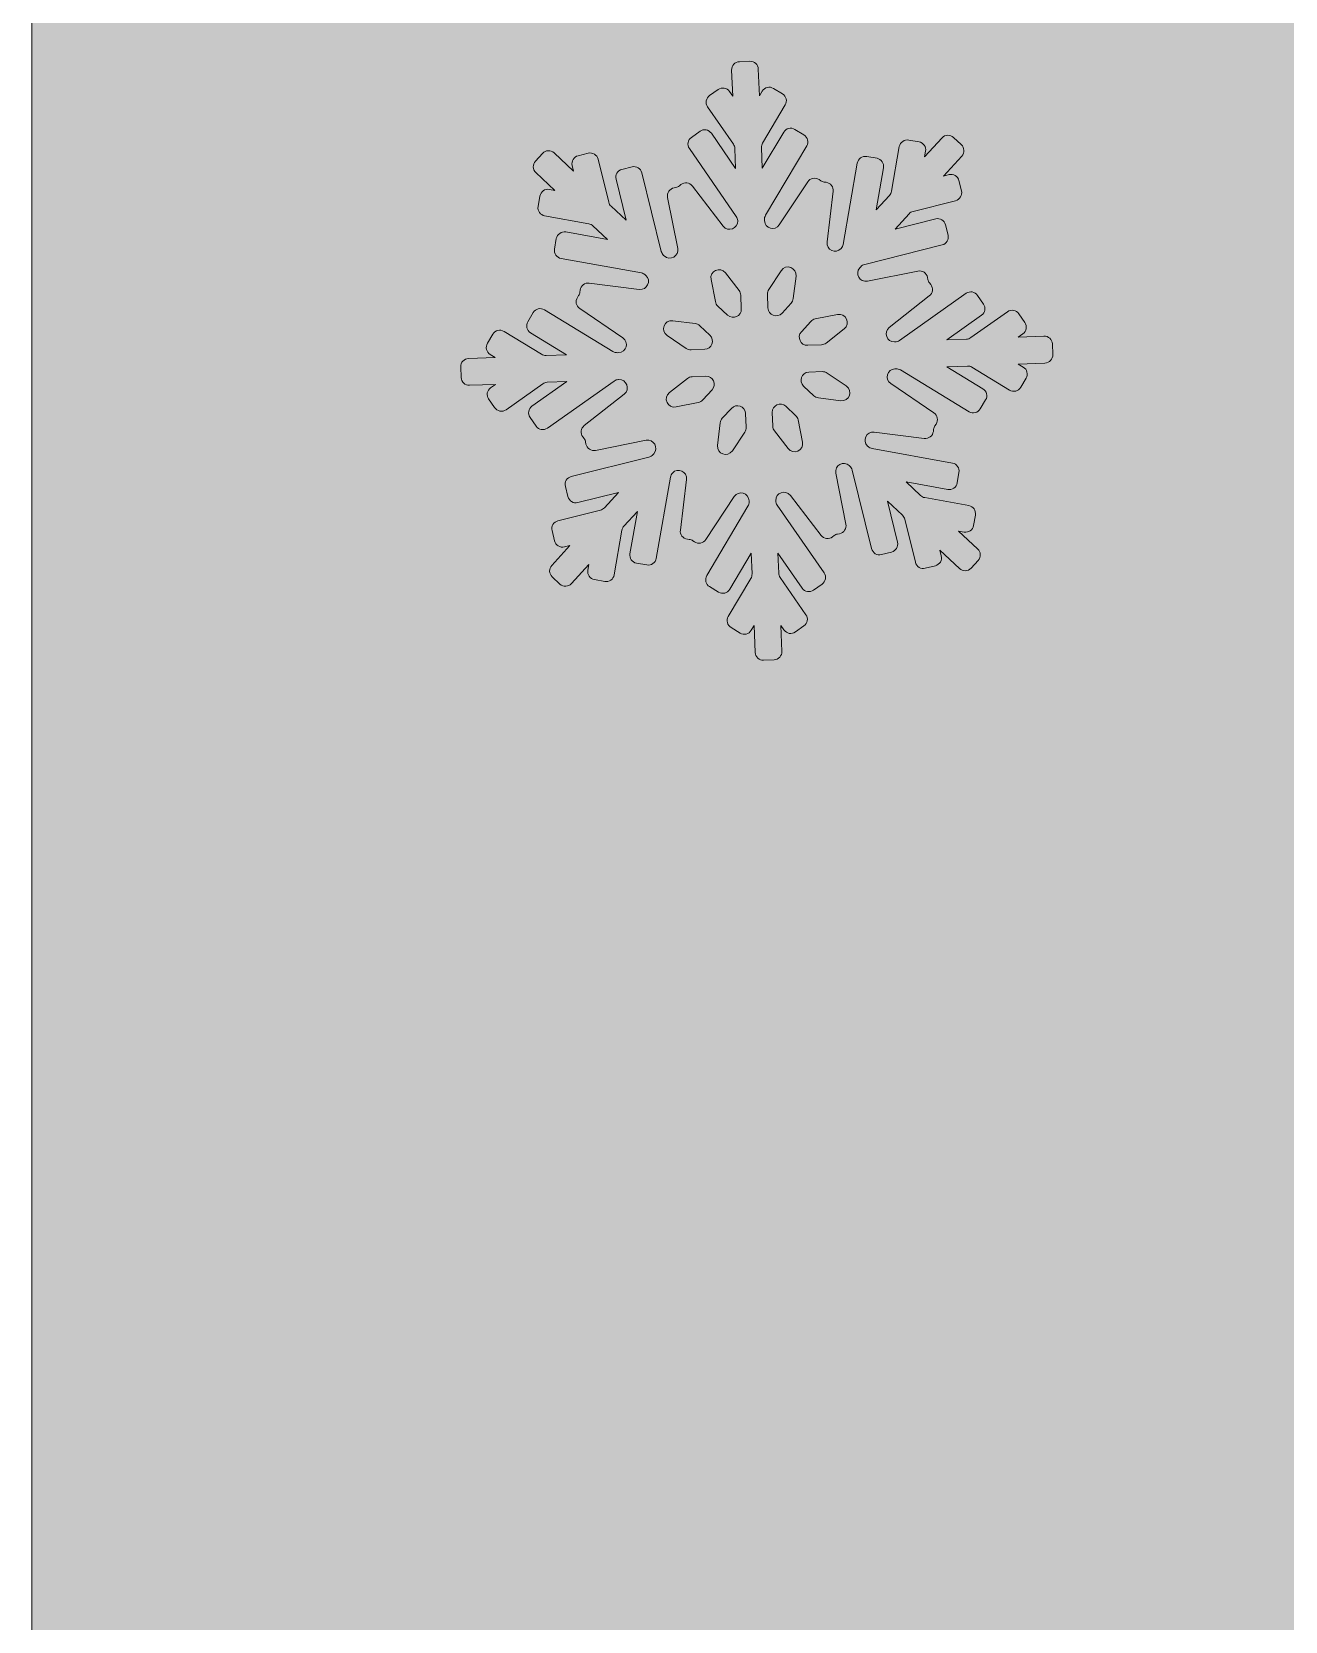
# Model space of a CAD drawing. Header units: millimetres. Extents: x 23 to 212, y -113 to -9.
# Drawn here: x 132.99 to 155.08, y -60.53 to -32.51 of the extents above; entities that cross this region are included whole.
import ezdxf

# ---------------------------------------------------------------- set-up
doc = ezdxf.new("R2010")
doc.units = ezdxf.units.MM
doc.header["$MEASUREMENT"] = 0
doc.layers.add('engraving', color=7, linetype='Continuous')
doc.layers.add('Layer 1', color=7, linetype='Continuous')

msp = doc.modelspace()

# ---------------------------------------------------------------- hatches: boundary and pattern name
at = {"layer": 'Layer 1'}
h = msp.add_hatch(color=2, dxfattribs=at)
h.dxf.hatch_style = 2
edge = h.paths.add_edge_path()
edge.add_spline(control_points=[(210.685, -79.288), (209.529, -76.47), (207.704, -73.987), (205.211, -71.837), (202.717, -69.689), (199.483, -68.006), (195.51, -66.789), (200.456, -65.005), (204.086, -62.492), (206.397, -59.247), (208.708, -56.004), (209.863, -52.435), (209.863, -48.543), (209.863, -41.326), (206.457, -35.852), (199.645, -32.121), (194.6, -29.33), (188.336, -27.699), (180.863, -27.224), (180.863, -27.224), (180.863, -24.792), (180.863, -24.792), (180.863, -22.224), (178.859, -20.106), (176.338, -19.914), (177.843, -18.799), (178.823, -17.016), (178.823, -14.999), (178.823, -11.618), (176.082, -8.878), (172.702, -8.878), (169.321, -8.878), (166.581, -11.618), (166.581, -14.999), (166.581, -17.016), (167.561, -18.799), (169.066, -19.914), (166.545, -20.106), (164.541, -22.224), (164.541, -24.792), (164.541, -24.792), (164.541, -27.073), (164.541, -27.073), (164.541, -27.073), (132.986, -27.073), (132.986, -27.073), (132.986, -27.073), (132.986, -112.222), (132.986, -112.222), (132.986, -112.222), (178.176, -112.222), (178.176, -112.222), (184.298, -112.222), (189.965, -111.381), (195.175, -109.698), (200.385, -108.016), (204.612, -105.33), (207.856, -101.639), (210.897, -98.112), (212.418, -93.672), (212.418, -88.32), (212.418, -85.117), (211.84, -82.107), (210.685, -79.288)], knot_values=[0, 0, 0, 0, 1, 1, 1, 2, 2, 2, 3, 3, 3, 4, 4, 4, 5, 5, 5, 6, 6, 6, 7, 7, 7, 8, 8, 8, 9, 9, 9, 10, 10, 10, 11, 11, 11, 12, 12, 12, 13, 13, 13, 14, 14, 14, 15, 15, 15, 16, 16, 16, 17, 17, 17, 18, 18, 18, 19, 19, 19, 20, 20, 20, 21, 21, 21, 21], degree=3, periodic=1)
edge = h.paths.add_edge_path()
edge.add_spline(control_points=[(168.894, -14.999), (168.894, -12.899), (170.602, -11.191), (172.702, -11.191), (174.801, -11.191), (176.509, -12.899), (176.509, -14.999), (176.509, -17.098), (174.801, -18.806), (172.702, -18.806), (170.602, -18.806), (168.894, -17.098), (168.894, -14.999)], knot_values=[0, 0, 0, 0, 1, 1, 1, 2, 2, 2, 3, 3, 3, 4, 4, 4, 4], degree=3, periodic=1)
edge = h.paths.add_edge_path()
edge.add_spline(control_points=[(161.024, -47.692), (161.024, -47.692), (174.526, -47.692), (174.526, -47.692), (178.824, -48.097), (180.973, -50.084), (180.973, -53.652), (180.649, -57.788), (178.5, -59.855), (174.526, -59.855), (174.526, -59.855), (161.024, -59.855), (161.024, -59.855), (161.024, -59.855), (161.024, -47.692), (161.024, -47.692)], knot_values=[0, 0, 0, 0, 1, 1, 1, 2, 2, 2, 3, 3, 3, 4, 4, 4, 5, 5, 5, 5], degree=3, periodic=1)
edge = h.paths.add_edge_path()
edge.add_spline(control_points=[(180.791, -89.643), (179.21, -90.911), (177.121, -91.543), (174.526, -91.543), (174.526, -91.543), (161.024, -91.543), (161.024, -91.543), (161.024, -91.543), (161.024, -78.893), (161.024, -78.893), (161.024, -78.893), (174.526, -78.893), (174.526, -78.893), (180.283, -78.893), (183.163, -80.804), (183.163, -84.626), (183.163, -86.703), (182.372, -88.376), (180.791, -89.643)], knot_values=[0, 0, 0, 0, 1, 1, 1, 2, 2, 2, 3, 3, 3, 4, 4, 4, 5, 5, 5, 6, 6, 6, 6], degree=3, periodic=1)

# ---------------------------------------------------------------- linework, layer by layer
at = {"layer": 'engraving', "lineweight": 0}
for points, knots in [([(150.976, -38.014), (150.973, -37.935), (150.907, -37.873), (150.828, -37.876), (150.828, -37.876), (150.372, -37.894), (150.372, -37.894), (150.372, -37.894), (150.456, -37.834), (150.456, -37.834), (150.52, -37.789), (150.536, -37.701), (150.491, -37.636), (150.491, -37.636), (150.385, -37.482), (150.385, -37.482), (150.34, -37.417), (150.25, -37.401), (150.185, -37.447), (150.185, -37.447), (149.538, -37.903), (149.538, -37.903), (149.516, -37.919), (149.489, -37.928), (149.461, -37.929), (149.461, -37.929), (149.113, -37.943), (149.113, -37.943), (149.113, -37.943), (149.727, -37.509), (149.727, -37.509), (149.792, -37.463), (149.807, -37.375), (149.763, -37.31), (149.763, -37.31), (149.656, -37.157), (149.656, -37.157), (149.611, -37.091), (149.521, -37.075), (149.456, -37.121), (149.456, -37.121), (148.28, -37.952), (148.28, -37.952), (148.257, -37.968), (148.23, -37.977), (148.203, -37.978), (148.203, -37.978), (148.196, -37.978), (148.196, -37.978), (148.057, -37.984), (147.992, -37.809), (148.101, -37.723), (148.101, -37.723), (148.807, -37.167), (148.807, -37.167), (148.869, -37.118), (148.88, -37.029), (148.832, -36.967), (148.832, -36.967), (148.809, -36.938), (148.809, -36.938), (148.796, -36.92), (148.787, -36.9), (148.782, -36.878), (148.782, -36.878), (148.775, -36.842), (148.775, -36.842), (148.76, -36.764), (148.684, -36.714), (148.607, -36.729), (148.607, -36.729), (147.716, -36.907), (147.716, -36.907), (147.58, -36.934), (147.489, -36.772), (147.582, -36.67), (147.582, -36.67), (147.597, -36.653), (147.597, -36.653), (147.616, -36.633), (147.64, -36.618), (147.668, -36.611), (147.668, -36.611), (149.034, -36.268), (149.034, -36.268), (149.111, -36.249), (149.157, -36.172), (149.138, -36.095), (149.138, -36.095), (149.093, -35.913), (149.093, -35.913), (149.074, -35.836), (148.996, -35.789), (148.919, -35.809), (148.919, -35.809), (148.204, -35.988), (148.204, -35.988), (148.204, -35.988), (148.45, -35.718), (148.45, -35.718), (148.469, -35.697), (148.494, -35.683), (148.521, -35.676), (148.521, -35.676), (149.27, -35.488), (149.27, -35.488), (149.347, -35.469), (149.393, -35.391), (149.374, -35.314), (149.374, -35.314), (149.329, -35.133), (149.329, -35.133), (149.31, -35.056), (149.232, -35.009), (149.155, -35.028), (149.155, -35.028), (149.058, -35.053), (149.058, -35.053), (149.058, -35.053), (149.378, -34.701), (149.378, -34.701), (149.431, -34.643), (149.428, -34.553), (149.37, -34.5), (149.37, -34.5), (149.235, -34.373), (149.235, -34.373), (149.176, -34.318), (149.085, -34.322), (149.031, -34.381), (149.031, -34.381), (148.724, -34.717), (148.724, -34.717), (148.724, -34.717), (148.742, -34.616), (148.742, -34.616), (148.755, -34.539), (148.704, -34.465), (148.626, -34.451), (148.626, -34.451), (148.445, -34.418), (148.445, -34.418), (148.367, -34.404), (148.292, -34.456), (148.278, -34.535), (148.278, -34.535), (148.141, -35.323), (148.141, -35.323), (148.136, -35.35), (148.124, -35.375), (148.106, -35.395), (148.106, -35.395), (147.871, -35.652), (147.871, -35.652), (147.871, -35.652), (148, -34.907), (148, -34.907), (148.014, -34.829), (147.962, -34.755), (147.885, -34.741), (147.885, -34.741), (147.704, -34.709), (147.704, -34.709), (147.625, -34.695), (147.551, -34.747), (147.537, -34.825), (147.537, -34.825), (147.287, -36.258), (147.287, -36.258), (147.283, -36.285), (147.271, -36.31), (147.252, -36.33), (147.252, -36.33), (147.252, -36.33), (147.252, -36.33), (147.158, -36.433), (146.987, -36.355), (147.004, -36.216), (147.004, -36.216), (147.113, -35.323), (147.113, -35.323), (147.122, -35.245), (147.067, -35.174), (146.988, -35.164), (146.988, -35.164), (146.954, -35.16), (146.954, -35.16), (146.932, -35.157), (146.91, -35.149), (146.892, -35.136), (146.892, -35.136), (146.863, -35.117), (146.863, -35.117), (146.797, -35.072), (146.707, -35.09), (146.663, -35.156), (146.663, -35.156), (146.163, -35.913), (146.163, -35.913), (146.087, -36.029), (145.906, -35.979), (145.901, -35.84), (145.901, -35.84), (145.9, -35.824), (145.9, -35.824), (145.899, -35.797), (145.906, -35.769), (145.92, -35.746), (145.92, -35.746), (146.645, -34.523), (146.645, -34.523), (146.685, -34.455), (146.664, -34.368), (146.597, -34.327), (146.597, -34.327), (146.439, -34.231), (146.439, -34.231), (146.37, -34.189), (146.281, -34.211), (146.241, -34.28), (146.241, -34.28), (145.863, -34.916), (145.863, -34.916), (145.863, -34.916), (145.848, -34.55), (145.848, -34.55), (145.847, -34.523), (145.854, -34.495), (145.868, -34.471), (145.868, -34.471), (146.266, -33.8), (146.266, -33.8), (146.307, -33.733), (146.285, -33.646), (146.218, -33.605), (146.218, -33.605), (146.06, -33.509), (146.06, -33.509), (145.991, -33.467), (145.902, -33.489), (145.862, -33.558), (145.862, -33.558), (145.812, -33.642), (145.812, -33.642), (145.812, -33.642), (145.792, -33.167), (145.792, -33.167), (145.789, -33.088), (145.723, -33.027), (145.644, -33.03), (145.644, -33.03), (145.46, -33.037), (145.46, -33.037), (145.381, -33.04), (145.319, -33.107), (145.322, -33.186), (145.322, -33.186), (145.341, -33.644), (145.341, -33.644), (145.341, -33.644), (145.285, -33.563), (145.285, -33.563), (145.24, -33.498), (145.15, -33.482), (145.084, -33.528), (145.084, -33.528), (144.934, -33.635), (144.934, -33.635), (144.869, -33.68), (144.854, -33.768), (144.898, -33.833), (144.898, -33.833), (145.353, -34.491), (145.353, -34.491), (145.368, -34.513), (145.377, -34.539), (145.378, -34.566), (145.378, -34.566), (145.392, -34.918), (145.392, -34.918), (145.392, -34.918), (144.965, -34.3), (144.965, -34.3), (144.92, -34.234), (144.83, -34.218), (144.765, -34.264), (144.765, -34.264), (144.614, -34.371), (144.614, -34.371), (144.549, -34.416), (144.534, -34.505), (144.578, -34.569), (144.578, -34.569), (145.404, -35.765), (145.404, -35.765), (145.42, -35.787), (145.429, -35.813), (145.43, -35.84), (145.43, -35.84), (145.43, -35.843), (145.43, -35.843), (145.435, -35.982), (145.258, -36.047), (145.173, -35.936), (145.173, -35.936), (144.63, -35.231), (144.63, -35.231), (144.581, -35.167), (144.49, -35.156), (144.428, -35.205), (144.428, -35.205), (144.401, -35.226), (144.401, -35.226), (144.383, -35.24), (144.363, -35.25), (144.34, -35.254), (144.34, -35.254), (144.307, -35.261), (144.307, -35.261), (144.229, -35.277), (144.179, -35.352), (144.194, -35.429), (144.194, -35.429), (144.372, -36.328), (144.372, -36.328), (144.398, -36.465), (144.235, -36.556), (144.133, -36.461), (144.133, -36.461), (144.124, -36.453), (144.124, -36.453), (144.104, -36.434), (144.09, -36.409), (144.083, -36.382), (144.083, -36.382), (143.74, -34.997), (143.74, -34.997), (143.721, -34.92), (143.643, -34.873), (143.566, -34.892), (143.566, -34.892), (143.388, -34.937), (143.388, -34.937), (143.311, -34.956), (143.265, -35.034), (143.284, -35.11), (143.284, -35.11), (143.463, -35.834), (143.463, -35.834), (143.463, -35.834), (143.198, -35.586), (143.198, -35.586), (143.177, -35.567), (143.163, -35.543), (143.156, -35.516), (143.156, -35.516), (142.968, -34.756), (142.968, -34.756), (142.949, -34.679), (142.871, -34.632), (142.794, -34.651), (142.794, -34.651), (142.616, -34.696), (142.616, -34.696), (142.539, -34.715), (142.493, -34.793), (142.512, -34.869), (142.512, -34.869), (142.536, -34.968), (142.536, -34.968), (142.536, -34.968), (142.192, -34.646), (142.192, -34.646), (142.134, -34.592), (142.042, -34.595), (141.988, -34.654), (141.988, -34.654), (141.863, -34.791), (141.863, -34.791), (141.81, -34.849), (141.814, -34.939), (141.871, -34.992), (141.871, -34.992), (142.208, -35.307), (142.208, -35.307), (142.208, -35.307), (142.11, -35.289), (142.11, -35.289), (142.031, -35.275), (141.957, -35.327), (141.943, -35.406), (141.943, -35.406), (141.911, -35.59), (141.911, -35.59), (141.897, -35.667), (141.949, -35.741), (142.026, -35.755), (142.026, -35.755), (142.805, -35.896), (142.805, -35.896), (142.832, -35.901), (142.857, -35.914), (142.877, -35.932), (142.877, -35.932), (143.135, -36.173), (143.135, -36.173), (143.135, -36.173), (142.399, -36.04), (142.399, -36.04), (142.32, -36.026), (142.246, -36.078), (142.232, -36.157), (142.232, -36.157), (142.2, -36.341), (142.2, -36.341), (142.186, -36.419), (142.238, -36.492), (142.316, -36.507), (142.316, -36.507), (143.731, -36.762), (143.731, -36.762), (143.758, -36.767), (143.783, -36.78), (143.804, -36.799), (143.804, -36.799), (143.81, -36.805), (143.81, -36.805), (143.912, -36.9), (143.832, -37.069), (143.694, -37.052), (143.694, -37.052), (142.812, -36.94), (142.812, -36.94), (142.734, -36.93), (142.662, -36.986), (142.652, -37.065), (142.652, -37.065), (142.648, -37.101), (142.648, -37.101), (142.645, -37.123), (142.637, -37.144), (142.625, -37.162), (142.625, -37.162), (142.605, -37.193), (142.605, -37.193), (142.562, -37.258), (142.579, -37.346), (142.644, -37.39), (142.644, -37.39), (143.404, -37.905), (143.404, -37.905), (143.518, -37.983), (143.467, -38.162), (143.329, -38.167), (143.329, -38.167), (143.311, -38.168), (143.311, -38.168), (143.283, -38.169), (143.255, -38.162), (143.231, -38.147), (143.231, -38.147), (142.023, -37.411), (142.023, -37.411), (141.955, -37.37), (141.866, -37.392), (141.825, -37.461), (141.825, -37.461), (141.73, -37.621), (141.73, -37.621), (141.69, -37.688), (141.712, -37.775), (141.779, -37.816), (141.779, -37.816), (142.414, -38.203), (142.414, -38.203), (142.414, -38.203), (142.052, -38.217), (142.052, -38.217), (142.024, -38.218), (141.996, -38.211), (141.972, -38.196), (141.972, -38.196), (141.31, -37.793), (141.31, -37.793), (141.242, -37.751), (141.153, -37.773), (141.112, -37.842), (141.112, -37.842), (141.018, -38.002), (141.018, -38.002), (140.978, -38.069), (140.999, -38.157), (141.066, -38.197), (141.066, -38.197), (141.155, -38.252), (141.155, -38.252), (141.155, -38.252), (140.684, -38.27), (140.684, -38.27), (140.605, -38.273), (140.543, -38.34), (140.546, -38.419), (140.546, -38.419), (140.554, -38.606), (140.554, -38.606), (140.557, -38.685), (140.624, -38.746), (140.703, -38.743), (140.703, -38.743), (141.159, -38.726), (141.159, -38.726), (141.159, -38.726), (141.074, -38.785), (141.074, -38.785), (141.01, -38.831), (140.994, -38.919), (141.039, -38.984), (141.039, -38.984), (141.145, -39.137), (141.145, -39.137), (141.19, -39.203), (141.28, -39.219), (141.346, -39.173), (141.346, -39.173), (141.992, -38.716), (141.992, -38.716), (142.014, -38.7), (142.041, -38.691), (142.069, -38.69), (142.069, -38.69), (142.418, -38.677), (142.418, -38.677), (142.418, -38.677), (141.803, -39.111), (141.803, -39.111), (141.739, -39.156), (141.723, -39.245), (141.768, -39.309), (141.768, -39.309), (141.874, -39.463), (141.874, -39.463), (141.919, -39.528), (142.009, -39.544), (142.074, -39.498), (142.074, -39.498), (143.251, -38.668), (143.251, -38.668), (143.273, -38.652), (143.3, -38.643), (143.328, -38.641), (143.328, -38.641), (143.335, -38.641), (143.335, -38.641), (143.473, -38.636), (143.538, -38.811), (143.429, -38.897), (143.429, -38.897), (142.723, -39.453), (142.723, -39.453), (142.662, -39.501), (142.65, -39.59), (142.698, -39.652), (142.698, -39.652), (142.721, -39.682), (142.721, -39.682), (142.734, -39.699), (142.744, -39.72), (142.748, -39.742), (142.748, -39.742), (142.755, -39.778), (142.755, -39.778), (142.77, -39.855), (142.846, -39.906), (142.924, -39.89), (142.924, -39.89), (143.815, -39.713), (143.815, -39.713), (143.95, -39.686), (144.042, -39.848), (143.948, -39.95), (143.948, -39.95), (143.934, -39.966), (143.934, -39.966), (143.915, -39.987), (143.89, -40.002), (143.863, -40.009), (143.863, -40.009), (142.496, -40.351), (142.496, -40.351), (142.42, -40.371), (142.373, -40.448), (142.392, -40.525), (142.392, -40.525), (142.437, -40.706), (142.437, -40.706), (142.456, -40.783), (142.534, -40.83), (142.611, -40.811), (142.611, -40.811), (143.326, -40.632), (143.326, -40.632), (143.326, -40.632), (143.08, -40.902), (143.08, -40.902), (143.061, -40.922), (143.036, -40.937), (143.009, -40.944), (143.009, -40.944), (142.26, -41.132), (142.26, -41.132), (142.184, -41.151), (142.137, -41.229), (142.156, -41.305), (142.156, -41.305), (142.201, -41.487), (142.201, -41.487), (142.22, -41.564), (142.298, -41.611), (142.375, -41.591), (142.375, -41.591), (142.473, -41.567), (142.473, -41.567), (142.473, -41.567), (142.152, -41.918), (142.152, -41.918), (142.099, -41.976), (142.102, -42.066), (142.16, -42.12), (142.16, -42.12), (142.295, -42.247), (142.295, -42.247), (142.354, -42.301), (142.445, -42.297), (142.499, -42.239), (142.499, -42.239), (142.806, -41.903), (142.806, -41.903), (142.806, -41.903), (142.788, -42.003), (142.788, -42.003), (142.775, -42.081), (142.826, -42.155), (142.904, -42.169), (142.904, -42.169), (143.085, -42.202), (143.085, -42.202), (143.163, -42.216), (143.238, -42.163), (143.252, -42.085), (143.252, -42.085), (143.389, -41.297), (143.389, -41.297), (143.394, -41.27), (143.406, -41.245), (143.424, -41.225), (143.424, -41.225), (143.66, -40.967), (143.66, -40.967), (143.66, -40.967), (143.53, -41.713), (143.53, -41.713), (143.516, -41.79), (143.568, -41.864), (143.645, -41.878), (143.645, -41.878), (143.827, -41.911), (143.827, -41.911), (143.905, -41.925), (143.98, -41.873), (143.993, -41.795), (143.993, -41.795), (144.243, -40.362), (144.243, -40.362), (144.247, -40.335), (144.26, -40.31), (144.278, -40.29), (144.278, -40.29), (144.278, -40.29), (144.278, -40.29), (144.372, -40.186), (144.543, -40.265), (144.526, -40.403), (144.526, -40.403), (144.418, -41.296), (144.418, -41.296), (144.408, -41.374), (144.464, -41.446), (144.542, -41.456), (144.542, -41.456), (144.576, -41.46), (144.576, -41.46), (144.598, -41.463), (144.62, -41.471), (144.638, -41.483), (144.638, -41.483), (144.667, -41.503), (144.667, -41.503), (144.733, -41.547), (144.823, -41.53), (144.867, -41.463), (144.867, -41.463), (145.367, -40.706), (145.367, -40.706), (145.444, -40.59), (145.624, -40.64), (145.63, -40.779), (145.63, -40.779), (145.63, -40.795), (145.63, -40.795), (145.631, -40.823), (145.624, -40.851), (145.61, -40.874), (145.61, -40.874), (144.885, -42.097), (144.885, -42.097), (144.845, -42.165), (144.867, -42.252), (144.934, -42.293), (144.934, -42.293), (145.092, -42.389), (145.092, -42.389), (145.16, -42.43), (145.249, -42.408), (145.289, -42.34), (145.289, -42.34), (145.667, -41.703), (145.667, -41.703), (145.667, -41.703), (145.682, -42.069), (145.682, -42.069), (145.683, -42.097), (145.676, -42.124), (145.662, -42.148), (145.662, -42.148), (145.264, -42.819), (145.264, -42.819), (145.224, -42.887), (145.246, -42.974), (145.313, -43.015), (145.313, -43.015), (145.471, -43.111), (145.471, -43.111), (145.539, -43.153), (145.628, -43.13), (145.668, -43.062), (145.668, -43.062), (145.718, -42.977), (145.718, -42.977), (145.718, -42.977), (145.738, -43.453), (145.738, -43.453), (145.741, -43.532), (145.807, -43.593), (145.886, -43.59), (145.886, -43.59), (146.07, -43.583), (146.07, -43.583), (146.149, -43.58), (146.211, -43.513), (146.208, -43.434), (146.208, -43.434), (146.189, -42.975), (146.189, -42.975), (146.189, -42.975), (146.245, -43.056), (146.245, -43.056), (146.291, -43.122), (146.381, -43.138), (146.446, -43.092), (146.446, -43.092), (146.597, -42.985), (146.597, -42.985), (146.661, -42.94), (146.677, -42.851), (146.632, -42.787), (146.632, -42.787), (146.177, -42.129), (146.177, -42.129), (146.162, -42.107), (146.153, -42.08), (146.152, -42.053), (146.152, -42.053), (146.138, -41.701), (146.138, -41.701), (146.138, -41.701), (146.565, -42.32), (146.565, -42.32), (146.61, -42.385), (146.701, -42.401), (146.766, -42.355), (146.766, -42.355), (146.917, -42.249), (146.917, -42.249), (146.981, -42.203), (146.996, -42.115), (146.952, -42.05), (146.952, -42.05), (146.126, -40.855), (146.126, -40.855), (146.11, -40.833), (146.102, -40.806), (146.101, -40.779), (146.101, -40.779), (146.1, -40.777), (146.1, -40.777), (146.095, -40.638), (146.272, -40.573), (146.357, -40.684), (146.357, -40.684), (146.9, -41.389), (146.9, -41.389), (146.949, -41.452), (147.04, -41.464), (147.102, -41.414), (147.102, -41.414), (147.129, -41.393), (147.129, -41.393), (147.147, -41.379), (147.168, -41.37), (147.19, -41.365), (147.19, -41.365), (147.224, -41.359), (147.224, -41.359), (147.301, -41.343), (147.351, -41.268), (147.336, -41.19), (147.336, -41.19), (147.159, -40.291), (147.159, -40.291), (147.132, -40.155), (147.296, -40.064), (147.397, -40.159), (147.397, -40.159), (147.406, -40.167), (147.406, -40.167), (147.426, -40.186), (147.441, -40.21), (147.447, -40.237), (147.447, -40.237), (147.79, -41.623), (147.79, -41.623), (147.809, -41.7), (147.887, -41.747), (147.964, -41.727), (147.964, -41.727), (148.142, -41.683), (148.142, -41.683), (148.219, -41.663), (148.265, -41.586), (148.246, -41.509), (148.246, -41.509), (148.067, -40.786), (148.067, -40.786), (148.067, -40.786), (148.333, -41.033), (148.333, -41.033), (148.353, -41.052), (148.367, -41.077), (148.374, -41.104), (148.374, -41.104), (148.562, -41.864), (148.562, -41.864), (148.581, -41.941), (148.659, -41.988), (148.736, -41.968), (148.736, -41.968), (148.914, -41.924), (148.914, -41.924), (148.991, -41.904), (149.037, -41.827), (149.018, -41.75), (149.018, -41.75), (148.994, -41.652), (148.994, -41.652), (148.994, -41.652), (149.338, -41.974), (149.338, -41.974), (149.397, -42.028), (149.488, -42.025), (149.542, -41.966), (149.542, -41.966), (149.667, -41.829), (149.667, -41.829), (149.72, -41.771), (149.716, -41.681), (149.659, -41.627), (149.659, -41.627), (149.322, -41.313), (149.322, -41.313), (149.322, -41.313), (149.421, -41.33), (149.421, -41.33), (149.499, -41.345), (149.574, -41.292), (149.587, -41.214), (149.587, -41.214), (149.619, -41.03), (149.619, -41.03), (149.633, -40.952), (149.581, -40.878), (149.504, -40.864), (149.504, -40.864), (148.726, -40.724), (148.726, -40.724), (148.699, -40.719), (148.673, -40.706), (148.653, -40.687), (148.653, -40.687), (148.396, -40.446), (148.396, -40.446), (148.396, -40.446), (149.132, -40.579), (149.132, -40.579), (149.21, -40.594), (149.285, -40.541), (149.298, -40.463), (149.298, -40.463), (149.33, -40.279), (149.33, -40.279), (149.344, -40.201), (149.292, -40.127), (149.215, -40.113), (149.215, -40.113), (147.799, -39.857), (147.799, -39.857), (147.772, -39.852), (147.747, -39.84), (147.727, -39.821), (147.727, -39.821), (147.72, -39.815), (147.72, -39.815), (147.618, -39.72), (147.698, -39.55), (147.836, -39.568), (147.836, -39.568), (148.718, -39.68), (148.718, -39.68), (148.797, -39.69), (148.869, -39.634), (148.878, -39.555), (148.878, -39.555), (148.883, -39.519), (148.883, -39.519), (148.885, -39.497), (148.893, -39.476), (148.905, -39.457), (148.905, -39.457), (148.925, -39.427), (148.925, -39.427), (148.969, -39.361), (148.951, -39.273), (148.886, -39.229), (148.886, -39.229), (148.127, -38.714), (148.127, -38.714), (148.012, -38.637), (148.063, -38.458), (148.202, -38.452), (148.202, -38.452), (148.219, -38.452), (148.219, -38.452), (148.247, -38.451), (148.275, -38.458), (148.299, -38.473), (148.299, -38.473), (149.507, -39.208), (149.507, -39.208), (149.575, -39.25), (149.664, -39.228), (149.705, -39.159), (149.705, -39.159), (149.8, -38.999), (149.8, -38.999), (149.84, -38.932), (149.818, -38.845), (149.751, -38.804), (149.751, -38.804), (149.116, -38.417), (149.116, -38.417), (149.116, -38.417), (149.478, -38.403), (149.478, -38.403), (149.506, -38.402), (149.534, -38.409), (149.558, -38.424), (149.558, -38.424), (150.22, -38.827), (150.22, -38.827), (150.288, -38.868), (150.377, -38.846), (150.418, -38.778), (150.418, -38.778), (150.513, -38.617), (150.513, -38.617), (150.553, -38.55), (150.531, -38.463), (150.464, -38.422), (150.464, -38.422), (150.375, -38.368), (150.375, -38.368), (150.375, -38.368), (150.846, -38.35), (150.846, -38.35), (150.925, -38.347), (150.987, -38.28), (150.984, -38.201), (150.984, -38.201), (150.976, -38.014), (150.976, -38.014)], [0, 0, 0, 0, 1, 1, 1, 2, 2, 2, 3, 3, 3, 4, 4, 4, 5, 5, 5, 6, 6, 6, 7, 7, 7, 8, 8, 8, 9, 9, 9, 10, 10, 10, 11, 11, 11, 12, 12, 12, 13, 13, 13, 14, 14, 14, 15, 15, 15, 16, 16, 16, 17, 17, 17, 18, 18, 18, 19, 19, 19, 20, 20, 20, 21, 21, 21, 22, 22, 22, 23, 23, 23, 24, 24, 24, 25, 25, 25, 26, 26, 26, 27, 27, 27, 28, 28, 28, 29, 29, 29, 30, 30, 30, 31, 31, 31, 32, 32, 32, 33, 33, 33, 34, 34, 34, 35, 35, 35, 36, 36, 36, 37, 37, 37, 38, 38, 38, 39, 39, 39, 40, 40, 40, 41, 41, 41, 42, 42, 42, 43, 43, 43, 44, 44, 44, 45, 45, 45, 46, 46, 46, 47, 47, 47, 48, 48, 48, 49, 49, 49, 50, 50, 50, 51, 51, 51, 52, 52, 52, 53, 53, 53, 54, 54, 54, 55, 55, 55, 56, 56, 56, 57, 57, 57, 58, 58, 58, 59, 59, 59, 60, 60, 60, 61, 61, 61, 62, 62, 62, 63, 63, 63, 64, 64, 64, 65, 65, 65, 66, 66, 66, 67, 67, 67, 68, 68, 68, 69, 69, 69, 70, 70, 70, 71, 71, 71, 72, 72, 72, 73, 73, 73, 74, 74, 74, 75, 75, 75, 76, 76, 76, 77, 77, 77, 78, 78, 78, 79, 79, 79, 80, 80, 80, 81, 81, 81, 82, 82, 82, 83, 83, 83, 84, 84, 84, 85, 85, 85, 86, 86, 86, 87, 87, 87, 88, 88, 88, 89, 89, 89, 90, 90, 90, 91, 91, 91, 92, 92, 92, 93, 93, 93, 94, 94, 94, 95, 95, 95, 96, 96, 96, 97, 97, 97, 98, 98, 98, 99, 99, 99, 100, 100, 100, 101, 101, 101, 102, 102, 102, 103, 103, 103, 104, 104, 104, 105, 105, 105, 106, 106, 106, 107, 107, 107, 108, 108, 108, 109, 109, 109, 110, 110, 110, 111, 111, 111, 112, 112, 112, 113, 113, 113, 114, 114, 114, 115, 115, 115, 116, 116, 116, 117, 117, 117, 118, 118, 118, 119, 119, 119, 120, 120, 120, 121, 121, 121, 122, 122, 122, 123, 123, 123, 124, 124, 124, 125, 125, 125, 126, 126, 126, 127, 127, 127, 128, 128, 128, 129, 129, 129, 130, 130, 130, 131, 131, 131, 132, 132, 132, 133, 133, 133, 134, 134, 134, 135, 135, 135, 136, 136, 136, 137, 137, 137, 138, 138, 138, 139, 139, 139, 140, 140, 140, 141, 141, 141, 142, 142, 142, 143, 143, 143, 144, 144, 144, 145, 145, 145, 146, 146, 146, 147, 147, 147, 148, 148, 148, 149, 149, 149, 150, 150, 150, 151, 151, 151, 152, 152, 152, 153, 153, 153, 154, 154, 154, 155, 155, 155, 156, 156, 156, 157, 157, 157, 158, 158, 158, 159, 159, 159, 160, 160, 160, 161, 161, 161, 162, 162, 162, 163, 163, 163, 164, 164, 164, 165, 165, 165, 166, 166, 166, 167, 167, 167, 168, 168, 168, 169, 169, 169, 170, 170, 170, 171, 171, 171, 172, 172, 172, 173, 173, 173, 174, 174, 174, 175, 175, 175, 176, 176, 176, 177, 177, 177, 178, 178, 178, 179, 179, 179, 180, 180, 180, 181, 181, 181, 182, 182, 182, 183, 183, 183, 184, 184, 184, 185, 185, 185, 186, 186, 186, 187, 187, 187, 188, 188, 188, 189, 189, 189, 190, 190, 190, 191, 191, 191, 192, 192, 192, 193, 193, 193, 194, 194, 194, 195, 195, 195, 196, 196, 196, 197, 197, 197, 198, 198, 198, 199, 199, 199, 200, 200, 200, 201, 201, 201, 202, 202, 202, 203, 203, 203, 204, 204, 204, 205, 205, 205, 206, 206, 206, 207, 207, 207, 208, 208, 208, 209, 209, 209, 210, 210, 210, 211, 211, 211, 212, 212, 212, 213, 213, 213, 214, 214, 214, 215, 215, 215, 216, 216, 216, 217, 217, 217, 218, 218, 218, 219, 219, 219, 220, 220, 220, 221, 221, 221, 222, 222, 222, 223, 223, 223, 224, 224, 224, 225, 225, 225, 226, 226, 226, 227, 227, 227, 228, 228, 228, 229, 229, 229, 230, 230, 230, 231, 231, 231, 232, 232, 232, 233, 233, 233, 234, 234, 234, 235, 235, 235, 236, 236, 236, 237, 237, 237, 238, 238, 238, 239, 239, 239, 240, 240, 240, 241, 241, 241, 242, 242, 242, 243, 243, 243, 244, 244, 244, 245, 245, 245, 246, 246, 246, 247, 247, 247, 248, 248, 248, 249, 249, 249, 250, 250, 250, 251, 251, 251, 252, 252, 252, 253, 253, 253, 254, 254, 254, 255, 255, 255, 256, 256, 256, 257, 257, 257, 258, 258, 258, 259, 259, 259, 260, 260, 260, 261, 261, 261, 262, 262, 262, 263, 263, 263, 264, 264, 264, 265, 265, 265, 266, 266, 266, 267, 267, 267, 268, 268, 268, 269, 269, 269, 270, 270, 270, 271, 271, 271, 272, 272, 272, 273, 273, 273, 274, 274, 274, 275, 275, 275, 276, 276, 276, 277, 277, 277, 278, 278, 278, 279, 279, 279, 280, 280, 280, 281, 281, 281, 282, 282, 282, 283, 283, 283, 284, 284, 284, 285, 285, 285, 286, 286, 286, 287, 287, 287, 288, 288, 288, 289, 289, 289, 290, 290, 290, 291, 291, 291, 292, 292, 292, 293, 293, 293, 294, 294, 294, 295, 295, 295, 296, 296, 296, 297, 297, 297, 298, 298, 298, 299, 299, 299, 300, 300, 300, 301, 301, 301, 302, 302, 302, 303, 303, 303, 304, 304, 304, 305, 305, 305, 306, 306, 306, 307, 307, 307, 308, 308, 308, 309, 309, 309, 310, 310, 310, 311, 311, 311, 312, 312, 312, 313, 313, 313, 314, 314, 314, 315, 315, 315, 316, 316, 316, 317, 317, 317, 318, 318, 318, 319, 319, 319, 320, 320, 320, 321, 321, 321, 322, 322, 322, 323, 323, 323, 324, 324, 324, 325, 325, 325, 326, 326, 326, 327, 327, 327, 328, 328, 328, 329, 329, 329, 330, 330, 330, 331, 331, 331, 332, 332, 332, 333, 333, 333, 334, 334, 334, 335, 335, 335, 336, 336, 336, 336]), ([(145.213, -36.76), (145.213, -36.76), (145.453, -37.072), (145.453, -37.072), (145.471, -37.096), (145.482, -37.124), (145.483, -37.154), (145.483, -37.154), (145.493, -37.396), (145.493, -37.396), (145.498, -37.524), (145.345, -37.594), (145.252, -37.507), (145.252, -37.507), (145.079, -37.345), (145.079, -37.345), (145.057, -37.325), (145.042, -37.298), (145.036, -37.268), (145.036, -37.268), (144.959, -36.875), (144.959, -36.875), (144.93, -36.727), (145.121, -36.64), (145.213, -36.76)], [0, 0, 0, 0, 1, 1, 1, 2, 2, 2, 3, 3, 3, 4, 4, 4, 5, 5, 5, 6, 6, 6, 7, 7, 7, 8, 8, 8, 8]), ([(145.963, -37.379), (145.963, -37.379), (145.953, -37.137), (145.953, -37.137), (145.952, -37.107), (145.96, -37.077), (145.977, -37.052), (145.977, -37.052), (146.195, -36.722), (146.195, -36.722), (146.278, -36.595), (146.475, -36.668), (146.457, -36.818), (146.457, -36.818), (146.408, -37.215), (146.408, -37.215), (146.405, -37.245), (146.392, -37.272), (146.372, -37.295), (146.372, -37.295), (146.212, -37.47), (146.212, -37.47), (146.126, -37.564), (145.968, -37.507), (145.963, -37.379)], [0, 0, 0, 0, 1, 1, 1, 2, 2, 2, 3, 3, 3, 4, 4, 4, 5, 5, 5, 6, 6, 6, 7, 7, 7, 8, 8, 8, 8]), ([(146.552, -37.798), (146.552, -37.798), (146.717, -37.617), (146.717, -37.617), (146.738, -37.595), (146.765, -37.579), (146.795, -37.573), (146.795, -37.573), (147.188, -37.495), (147.188, -37.495), (147.336, -37.465), (147.423, -37.655), (147.305, -37.748), (147.305, -37.748), (146.988, -37.998), (146.988, -37.998), (146.964, -38.017), (146.935, -38.027), (146.905, -38.028), (146.905, -38.028), (146.663, -38.038), (146.663, -38.038), (146.536, -38.043), (146.466, -37.892), (146.552, -37.798)], [0, 0, 0, 0, 1, 1, 1, 2, 2, 2, 3, 3, 3, 4, 4, 4, 5, 5, 5, 6, 6, 6, 7, 7, 7, 8, 8, 8, 8]), ([(144.522, -38.093), (144.522, -38.093), (144.186, -37.865), (144.186, -37.865), (144.061, -37.78), (144.135, -37.585), (144.284, -37.604), (144.284, -37.604), (144.679, -37.655), (144.679, -37.655), (144.709, -37.658), (144.737, -37.671), (144.759, -37.692), (144.759, -37.692), (144.939, -37.861), (144.939, -37.861), (145.032, -37.947), (144.974, -38.103), (144.847, -38.108), (144.847, -38.108), (144.608, -38.118), (144.608, -38.118), (144.578, -38.119), (144.548, -38.11), (144.522, -38.093)], [0, 0, 0, 0, 1, 1, 1, 2, 2, 2, 3, 3, 3, 4, 4, 4, 5, 5, 5, 6, 6, 6, 7, 7, 7, 8, 8, 8, 8]), ([(144.978, -38.822), (144.978, -38.822), (144.813, -39.002), (144.813, -39.002), (144.793, -39.025), (144.765, -39.04), (144.735, -39.046), (144.735, -39.046), (144.342, -39.125), (144.342, -39.125), (144.194, -39.154), (144.107, -38.965), (144.225, -38.872), (144.225, -38.872), (144.543, -38.622), (144.543, -38.622), (144.566, -38.603), (144.595, -38.592), (144.626, -38.591), (144.626, -38.591), (144.867, -38.582), (144.867, -38.582), (144.994, -38.577), (145.064, -38.728), (144.978, -38.822)], [0, 0, 0, 0, 1, 1, 1, 2, 2, 2, 3, 3, 3, 4, 4, 4, 5, 5, 5, 6, 6, 6, 7, 7, 7, 8, 8, 8, 8]), ([(147.008, -38.527), (147.008, -38.527), (147.344, -38.755), (147.344, -38.755), (147.469, -38.839), (147.395, -39.034), (147.246, -39.015), (147.246, -39.015), (146.851, -38.965), (146.851, -38.965), (146.821, -38.961), (146.793, -38.948), (146.771, -38.928), (146.771, -38.928), (146.591, -38.759), (146.591, -38.759), (146.498, -38.672), (146.556, -38.516), (146.683, -38.511), (146.683, -38.511), (146.922, -38.502), (146.922, -38.502), (146.952, -38.501), (146.983, -38.509), (147.008, -38.527)], [0, 0, 0, 0, 1, 1, 1, 2, 2, 2, 3, 3, 3, 4, 4, 4, 5, 5, 5, 6, 6, 6, 7, 7, 7, 8, 8, 8, 8]), ([(145.567, -39.241), (145.567, -39.241), (145.577, -39.483), (145.577, -39.483), (145.578, -39.513), (145.57, -39.542), (145.554, -39.568), (145.554, -39.568), (145.335, -39.898), (145.335, -39.898), (145.252, -40.024), (145.055, -39.952), (145.074, -39.802), (145.074, -39.802), (145.122, -39.404), (145.122, -39.404), (145.125, -39.375), (145.138, -39.347), (145.158, -39.325), (145.158, -39.325), (145.318, -39.15), (145.318, -39.15), (145.405, -39.055), (145.562, -39.113), (145.567, -39.241)], [0, 0, 0, 0, 1, 1, 1, 2, 2, 2, 3, 3, 3, 4, 4, 4, 5, 5, 5, 6, 6, 6, 7, 7, 7, 8, 8, 8, 8]), ([(146.317, -39.859), (146.317, -39.859), (146.077, -39.547), (146.077, -39.547), (146.059, -39.524), (146.049, -39.495), (146.047, -39.466), (146.047, -39.466), (146.038, -39.223), (146.038, -39.223), (146.032, -39.095), (146.185, -39.025), (146.279, -39.113), (146.279, -39.113), (146.451, -39.274), (146.451, -39.274), (146.473, -39.295), (146.488, -39.322), (146.494, -39.351), (146.494, -39.351), (146.571, -39.744), (146.571, -39.744), (146.601, -39.893), (146.41, -39.979), (146.317, -39.859)], [0, 0, 0, 0, 1, 1, 1, 2, 2, 2, 3, 3, 3, 4, 4, 4, 5, 5, 5, 6, 6, 6, 7, 7, 7, 8, 8, 8, 8])]:
    msp.add_open_spline(points, degree=3, knots=knots, dxfattribs=at)
at = {"layer": 'Layer 1', "lineweight": 0}
msp.add_open_spline([(210.685, -79.288), (209.529, -76.47), (207.704, -73.987), (205.211, -71.837), (202.717, -69.689), (199.483, -68.006), (195.51, -66.789), (200.456, -65.005), (204.086, -62.492), (206.397, -59.247), (208.708, -56.004), (209.863, -52.435), (209.863, -48.543), (209.863, -41.326), (206.457, -35.852), (199.645, -32.121), (194.6, -29.33), (188.336, -27.699), (180.863, -27.224), (180.863, -27.224), (180.863, -24.792), (180.863, -24.792), (180.863, -22.224), (178.859, -20.106), (176.338, -19.914), (177.843, -18.799), (178.823, -17.016), (178.823, -14.999), (178.823, -11.618), (176.082, -8.878), (172.702, -8.878), (169.321, -8.878), (166.581, -11.618), (166.581, -14.999), (166.581, -17.016), (167.561, -18.799), (169.066, -19.914), (166.545, -20.106), (164.541, -22.224), (164.541, -24.792), (164.541, -24.792), (164.541, -27.073), (164.541, -27.073), (164.541, -27.073), (132.986, -27.073), (132.986, -27.073), (132.986, -27.073), (132.986, -112.222), (132.986, -112.222), (132.986, -112.222), (178.176, -112.222), (178.176, -112.222), (184.298, -112.222), (189.965, -111.381), (195.175, -109.698), (200.385, -108.016), (204.612, -105.33), (207.856, -101.639), (210.897, -98.112), (212.418, -93.672), (212.418, -88.32), (212.418, -85.117), (211.84, -82.107), (210.685, -79.288)], degree=3, knots=[0, 0, 0, 0, 1, 1, 1, 2, 2, 2, 3, 3, 3, 4, 4, 4, 5, 5, 5, 6, 6, 6, 7, 7, 7, 8, 8, 8, 9, 9, 9, 10, 10, 10, 11, 11, 11, 12, 12, 12, 13, 13, 13, 14, 14, 14, 15, 15, 15, 16, 16, 16, 17, 17, 17, 18, 18, 18, 19, 19, 19, 20, 20, 20, 21, 21, 21, 21], dxfattribs=at)

doc.saveas('drawing.dxf')
